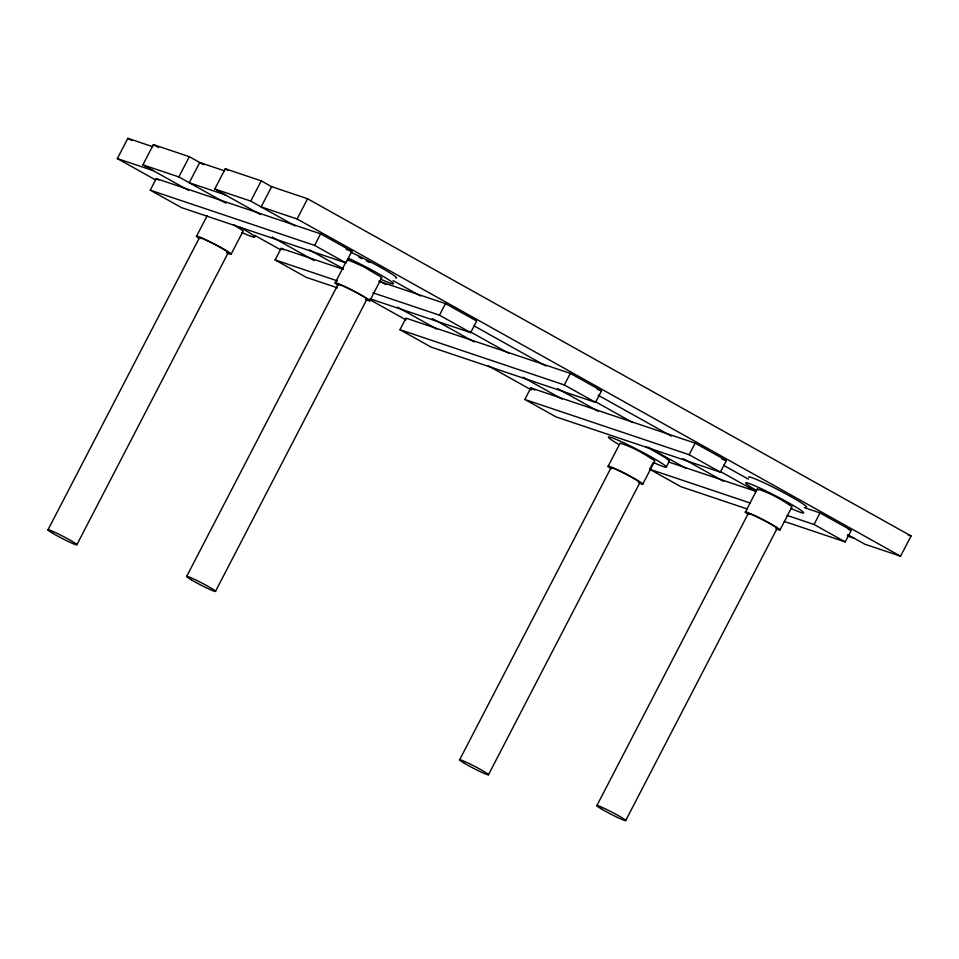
<?xml version="1.0" encoding="UTF-8"?>
<svg xmlns="http://www.w3.org/2000/svg" width="959" height="959" viewBox="0 0 959 959"><rect width="100%" height="100%" fill="white"/><g stroke="black" fill="none" stroke-linecap="round" stroke-linejoin="round"><path stroke-width="1.44" d="M155.238 179.741L117.358 158.583L127.847 138.336L152.733 146.703M188.575 190.373L142.903 164.852L153.392 144.605L189.343 156.689L203.668 164.696M150.275 190.182L156.269 178.614L320.606 233.84L351.821 251.282L345.827 262.85L181.491 207.612L150.275 190.182L314.612 245.408L345.827 262.85M142.903 164.852L178.842 176.924L189.343 156.689M260.476 214.528L214.792 189.007L225.293 168.772L261.244 180.855L271.637 186.669L307.587 198.753L911.05 535.949L900.561 556.196L864.61 544.113L847.672 534.643M196.451 236.382L207.108 215.823M47.95 529.919L199.34 237.856M214.792 189.007L250.743 201.09L261.244 180.855M76.9 544.664L228.29 252.601M231.179 254.075L243.178 230.939L233.517 224.682M271.637 186.669L261.148 206.904L297.098 218.988L900.561 556.196M337.508 287.856L306.341 277.379L275.125 259.937L281.119 248.369L343.454 269.323M297.098 218.988L307.587 198.753M314.612 245.408L320.606 233.84M335.111 282.989L345.767 262.418M186.609 576.527L338 284.463M215.559 591.271L366.949 299.208M369.85 300.682L381.838 277.547L363.341 266.578L347.398 259.601L347.985 260.704M399.975 329.704L405.981 318.136L570.317 373.375L601.533 390.816L595.539 402.384L431.19 347.146L399.975 329.704L564.324 384.943L595.539 402.384M372.883 292.795L439.462 315.175L445.467 303.607L476.671 321.049L470.677 332.617L370.09 298.812M524.837 399.471L530.83 387.904L695.167 443.142L726.383 460.584L720.389 472.152L556.052 416.913L524.837 399.471L689.173 454.71L720.389 472.152M564.324 384.943L570.317 373.375M608.066 466.386L620.053 443.25C632.137 446.714 644.244 453.667 654.793 460.943L642.806 484.079M459.565 759.924L610.967 467.86M488.515 774.668L639.905 482.605M747.493 509.061L680.902 486.681L649.687 469.239L653.019 462.813M666.373 466.841L669.37 461.063M689.173 454.71L695.167 443.142M745.311 512.166L757.298 489.042C769.382 492.506 781.489 499.447 792.038 506.736L780.039 529.859M596.81 805.716L748.2 513.64M625.759 820.46L777.15 528.385M787.111 515.427L814.023 524.477L820.017 512.909L851.232 530.351L845.239 541.919L784.318 521.444M224.634 170.87L199.748 162.503L189.247 182.737L225.197 194.821M117.358 158.583L153.308 170.666M346.151 249.376L351.821 251.282M378.877 281.227L445.467 303.607M275.125 259.937L337.46 280.891M597.277 389.39L601.533 390.816M722.127 459.157L726.383 460.584M908.281 535.014L911.05 535.949M668.435 461.962L756.267 491.476M804.433 507.671L820.017 512.909M848.403 529.392L851.232 530.351M649.687 469.239L750.274 503.043M847.288 535.973L854.205 538.299M358.822 257.132L361.879 258.582M366.338 260.8L369.73 262.562M225.293 168.772L227.894 170.222M153.392 144.605L158.595 147.506M250.743 201.09L295.108 225.88M393.082 280.627L420.522 295.959M474.07 325.88L545.923 366.026M598.176 395.228L671.324 436.105M723.577 465.307L748.392 479.176M127.847 138.336L131.767 140.529M379.344 280.951L385.878 284.607M469.478 331.323L508.666 353.224M594.88 401.389L632.76 422.559M720.281 471.468L755.548 491.176M439.462 315.175L470.677 332.617M814.023 524.477L845.239 541.919M178.842 176.924L225.833 203.176M309.433 249.891L343.394 268.88M432.221 318.508L474.022 341.872M557.623 388.587L598.116 411.207M683.024 458.654L723.518 481.286M272.176 237.089L313.977 260.44M397.577 307.156L436.765 329.057M522.979 377.235L562.166 399.124M648.38 447.302L686.272 468.471M156.269 178.614L158.87 180.064M281.119 248.369L283.72 249.831M530.83 387.904L534.726 390.085M254.507 235.219L280.627 249.808M369.443 299.448L406.017 319.874M488.311 365.858L531.418 389.953M757.298 489.042L758.185 489.881M748.2 514.42A19.588 1.367 27.4 0 1 751.784 514.204A19.588 1.367 27.4 0 1 775.256 526.431A19.588 1.367 27.4 0 1 775.759 528.769M748.715 477.354A32.654 2.278 27.4 0 1 779.571 490.528A32.654 2.278 27.4 0 1 806.111 507.251M755.536 489.953A32.654 2.278 27.4 0 1 754.613 485.698A32.654 2.278 27.4 0 1 797.301 507.934A32.654 2.278 27.4 0 1 790.779 508.318M748.943 514.348A16.327 1.139 27.4 0 1 761.734 519.251A16.327 1.139 27.4 0 1 776.898 528.601M610.955 468.627A19.588 1.367 27.4 0 1 624.297 473.111A19.588 1.367 27.4 0 1 641.044 483.947M618.291 444.173A32.654 2.278 27.4 0 1 617.38 439.917A32.654 2.278 27.4 0 1 660.056 462.154A32.654 2.278 27.4 0 1 653.535 462.526M611.698 468.567A16.327 1.139 27.4 0 1 626.383 474.441A16.327 1.139 27.4 0 1 638.442 482.497M646.09 446.726A32.654 2.278 27.4 0 1 668.867 461.471M338 285.231A19.588 1.367 27.4 0 1 341.584 285.027A19.588 1.367 27.4 0 1 365.055 297.242A19.588 1.367 27.4 0 1 365.559 299.58M351.366 252.481A32.654 2.278 27.4 0 1 383.588 269.083A32.654 2.278 27.4 0 1 395.911 278.074M338.743 285.171A16.327 1.139 27.4 0 1 353.427 291.045A16.327 1.139 27.4 0 1 365.487 299.1M348.369 258.271A32.654 2.278 27.4 0 1 388.599 279.704A32.654 2.278 27.4 0 1 380.579 279.129M199.34 238.623A19.588 1.367 27.4 0 1 202.924 238.419A19.588 1.367 27.4 0 1 226.396 250.647A19.588 1.367 27.4 0 1 226.899 252.984M200.083 238.563A16.327 1.139 27.4 0 1 214.768 244.437A16.327 1.139 27.4 0 1 226.827 252.493M239.99 227.163A32.654 2.278 27.4 0 1 241.92 232.522M601.713 809.12A16.327 1.139 27.4 0 0 625.508 820.664A16.327 1.139 27.4 0 0 606.627 809.468A16.327 1.139 27.4 0 0 601.713 809.12M464.468 763.34A16.327 1.139 27.4 0 0 488.263 774.884A16.327 1.139 27.4 0 0 469.383 763.688A16.327 1.139 27.4 0 0 464.468 763.34M191.512 579.931A16.327 1.139 27.4 0 0 215.307 591.475A16.327 1.139 27.4 0 0 196.427 580.291A16.327 1.139 27.4 0 0 191.512 579.931M52.853 533.336A16.327 1.139 27.4 0 0 76.648 544.88A16.327 1.139 27.4 0 0 57.768 533.683A16.327 1.139 27.4 0 0 52.853 533.336"/></g></svg>
